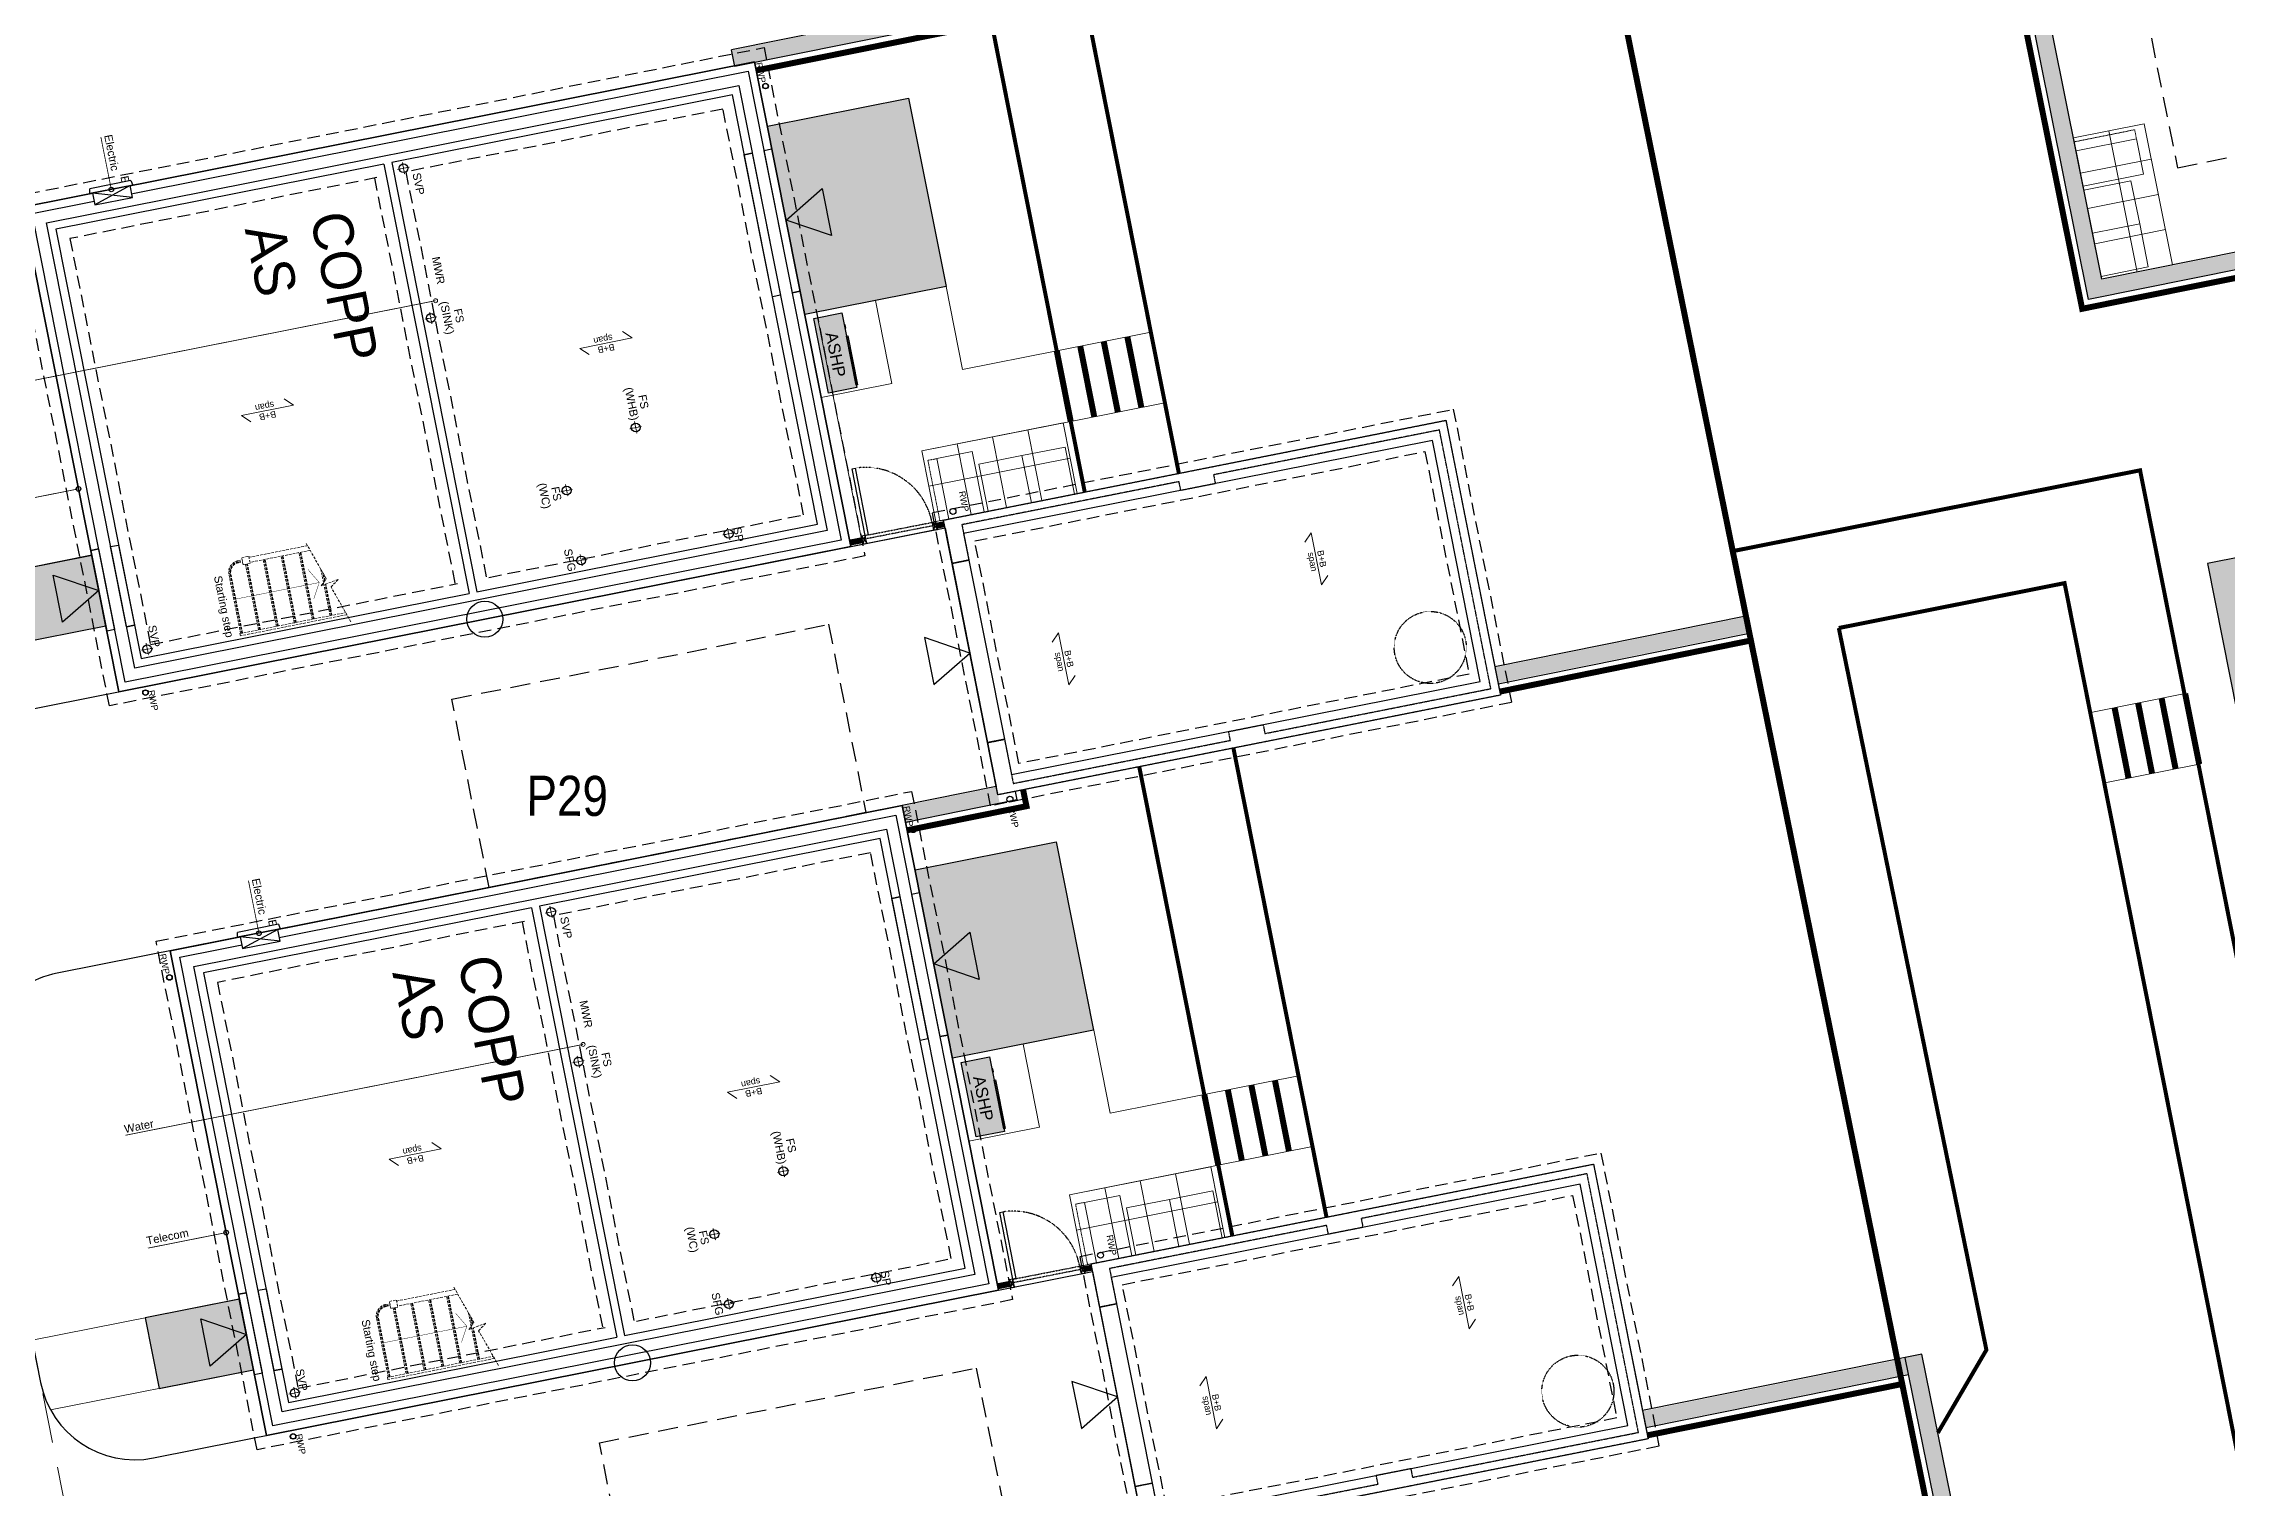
# Model space of a CAD drawing. Extents: x 287880777 to 288144713, y 62793326 to 63089570.
# Drawn here: x 287973894 to 288001175, y 63043941 to 63061986 of the extents above; entities that cross this region are included whole.
import ezdxf

# ---------------------------------------------------------------- set-up
doc = ezdxf.new("R2010")
doc.units = 0
doc.set_wipeout_variables(frame=1)
for name, pattern in [('CENTER', [2, 1.25, -0.25, 0.25, -0.25]), ('Dash', [6.35, 3.175, -3.175]), ('DASHED', [1.4, 0.7, -0.7]), ('DASHED2', [0.375, 0.25, -0.125]), ('HIDDEN', [9.525, 6.35, -3.175]), ('XREF - NORTHERN HIGHWAY DESIGN$0$DASHED2', [0.375, 0.25, -0.125])]:
    doc.linetypes.add(name, pattern=pattern)
doc.layers.get('0').update_dxf_attribs({"color": 252})
for name, color, linetype in [('EXP - PEN 1', 1, 'Continuous'), ('NAR CYCLE STORES', 2, 'DASHED'), ('NAR DETAIL', 2, 'Continuous'), ('NAR EXTERNAL WALLS', 2, 'Continuous'), ('NAR PARKING', 7, 'DASHED2'), ('NAR PATIO', 3, 'Continuous'), ('NAR PRIVATE DRIVE', 6, 'Continuous'), ('NAR PRIVATE PATH HATCH', 8, 'Continuous'), ('NAR ROLLOVERS', 76, 'DASHED'), ('Wain-Drainage Foul', 6, 'Continuous'), ('Wain-Drainage Foul Text', 2, 'Continuous'), ('Wain-Electrics', 3, 'Continuous'), ('Wain-Foundation acessories', 9, 'Continuous'), ('Wain-Foundation Line', 9, 'Continuous'), ('Wain-Meter box', 9, 'Continuous'), ('Wain-RWP', 9, 'Continuous'), ('Wain-Services Run (Electric)', 10, 'Continuous'), ('Wain-Services Run (Telecom)', 190, 'Continuous'), ('Wain-Stair 1', 2, 'Continuous'), ('Wain-Stair numbers', 9, 'Continuous'), ('Wain-Wall (External)', 4, 'Continuous')]:
    doc.layers.add(name, color=color, linetype=linetype)
for name, color, linetype, lineweight in [('EXP - STEPS', 240, 'Continuous', 18), ('NAR BIN STORAGE', 2, 'Continuous', 0), ('NAR CBF', 34, 'FENCELINE2', 0), ('NAR M4(2)', 94, 'Continuous', 30), ('NAR PATHS', 3, 'Continuous', 0), ('Wain-Text', 2, 'Continuous', 25), ('XREF - NORTHERN HIGHWAY DESIGN$0$EXP - PRIVATE CHANNEL', 3, 'XREF - NORTHERN HIGHWAY DESIGN$0$DASHED2', 9)]:
    doc.layers.add(name, color=color, linetype=linetype, lineweight=lineweight)
for name, color, linetype, true_color in [('NAR DOOR OPENINGS', 140, 'Continuous', 0x00bfff), ('NAR EV CHARGING POINT', 3, 'Continuous', 0x00ff00), ('NAR HOUSE TYPE NAMES', 1, 'Continuous', 0xff0000), ('Wain-Services Run (Water', 145, 'Continuous', 0x3481b8)]:
    doc.layers.add(name, color=color, linetype=linetype, true_color=true_color)
for name, color, linetype, lineweight, true_color in [('NAR Retaining Wall', 222, 'Continuous', 13, 0xcc0099), ('Wain-Mains Water Riser', 152, 'Continuous', 25, 0x2776bb), ('Wain-Mains Water Riser Text', 152, 'Continuous', 25, 0x2776bb)]:
    doc.layers.add(name, color=color, linetype=linetype, lineweight=lineweight, true_color=true_color)
doc.styles.add('DD Arial Narrow', font='ARIALN.TTF', dxfattribs={"height": 100})
doc.styles.get("Standard").update_dxf_attribs({"font": 'arial.ttf'})
doc.styles.add('XREF - ARCHITECT LAYOUT$0$DD Arial Narrow', font='ARIALN.TTF', dxfattribs={"height": 100})
doc.linetypes.add('FENCELINE2', pattern='A,0.25,-0.1,[132,ltypeshp.shx,S=0.1,R=0,X=-0.1,Y=0],-0.1,1', length=1.45)

# ---------------------------------------------------------------- blocks, each defined once
blk = doc.blocks.new('Drainage Pipe')
at = {"linetype": 'CENTER', "lineweight": 13, "ltscale": 20}
for p, q in [((-41681, 78687), (-41831, 78687)), ((-41756, 78762), (-41756, 78612))]:
    blk.add_line(p, q, dxfattribs=at)
blk.add_circle((-41756, 78687), 55)
blk = doc.blocks.new('Span symbol - Beam & block')
at = {"linetype": 'Continuous', "lineweight": 13}
for p, q in [((-5342, 71790), (-6007, 71790)), ((-6007, 71790), (-5906, 71689)), ((-5442, 71890), (-5342, 71790))]:
    blk.add_line(p, q, dxfattribs=at)
at = {"insert": (-5770, 71896), "char_height": 80, "attachment_point": 1, "line_spacing_factor": 0.9}
blk.add_mtext('B+B\\Pspan', dxfattribs=at)
blk = doc.blocks.new('Stairs (Sub)')
at = {"layer": 'Wain-Stair 1', "linetype": 'HIDDEN', "lineweight": 9, "ltscale": 5}
for p, q in [((-450, 1149), (-621, 1149)), ((-464, 1164), (-575, 1164)), ((-472, 1173), (-548, 1173)), ((-29, 1173), (-428, 1173)), ((-29, 1164), (-426, 1164)), ((-29, 1149), (-424, 1149)), ((-29, 0), (-29, 1347)), ((0, 1357), (0, 0)), ((-942, 1042), (-942, 297)), ((-29, 945), (-881, 945)), ((-29, 936), (-881, 936)), ((-878, 1063), (-878, 297)), ((-29, 921), (-878, 921)), ((-29, 717), (-881, 717)), ((-29, 708), (-881, 708)), ((-29, 693), (-878, 693)), ((-955, 207), (-955, 297)), ((-955, 297), (-865, 297)), ((-29, 489), (-881, 489)), ((-29, 480), (-881, 480)), ((-29, 465), (-878, 465)), ((-865, 297), (-865, 207)), ((-865, 207), (-955, 207)), ((-926, 154), (-926, 207)), ((-910, 154), (-910, 207)), ((-902, 154), (-902, 207)), ((-29, 261), (-865, 261)), ((-29, 252), (-865, 252)), ((-29, 237), (-865, 237)), ((-29, 33), (-781, 33)), ((-29, 24), (-781, 24)), ((-29, 9), (-781, 9)), ((0, 0), (-29, 0))]:
    blk.add_line(p, q, dxfattribs=at)
at = {"layer": 'Wain-Stair 1', "linetype": 'HIDDEN', "lineweight": 9, "ltscale": 3}
blk.add_line((-424, 1149), (-450, 1149), dxfattribs=at)
at = {"layer": 'Wain-Stair 1', "linetype": 'HIDDEN', "lineweight": 9, "ltscale": 5, "elevation": 0}
blk.add_lwpolyline([(96, 1389), (-379, 1230), (-454, 1337), (-418, 1114), (-490, 1192), (-977, 1031)], dxfattribs=at)
at = {"layer": 'Wain-Stair 1', "linetype": 'HIDDEN', "lineweight": 9, "ltscale": 5}
for radius in [145, 130, 121]:
    blk.add_arc((-781, 154), radius, 180, 270, dxfattribs=at)
at = {"layer": 'Wain-Stair numbers', "const_width": 5}
for points in [[(-276, 990), (-276, 990), (-462, 1097), (-649, 990), (-649, 990)], [(-462, 1097), (-462, 24)]]:
    blk.add_lwpolyline(points, dxfattribs=at)
at = {"layer": 'Wain-Stair numbers', "insert": (-399, -81), "char_height": 100, "width": 1584.27, "attachment_point": 2, "line_spacing_factor": 0.9}
blk.add_mtext('Starting step ', dxfattribs=at)
blk = doc.blocks.new('RWP')
for radius in [35, 31.5]:
    blk.add_circle((35, 35), radius)
blk = doc.blocks.new('ASHP')
at = {"transparency": 33554457}
h = blk.add_hatch(color=256, dxfattribs=at)
h.dxf.hatch_style = 1
h.paths.add_polyline_path([(548853, -2506), (548853, -2866), (547903, -2866), (547903, -2506)])
at = {"flags": 128}
blk.add_lwpolyline([(548853, -2506), (548853, -2866), (547903, -2866), (547903, -2506)], close=True, dxfattribs=at)
for points in [[(548098, -2496), (548058, -2496), (548058, -2506), (548098, -2506)], [(548199, -2488), (548821, -2488), (548821, -2506), (548199, -2506)]]:
    blk.add_lwpolyline(points, close=True)
at = {"layer": 'Wain-Electrics', "lineweight": 0, "insert": (548112, -2609), "char_height": 150, "width": 2397.38, "attachment_point": 1, "line_spacing_factor": 0.9}
blk.add_mtext('\\A1;ASHP ', dxfattribs=at)
at = {"layer": 'Wain-Text', "lineweight": 0, "insert": (548112, -2609), "char_height": 150, "width": 2397.38, "attachment_point": 1, "line_spacing_factor": 0.9}
blk.add_mtext('\\A1;ASHP ', dxfattribs=at)
blk = doc.blocks.new('Wall mounted meter - Electric (Plan)')
blk.add_wipeout([(-7157, 85115), (-7157, 84635), (-7007, 84635), (-7007, 85115)])
for p, q in [((-7217, 85137), (-7157, 85147)), ((-7217, 85137), (-7217, 84613)), ((-7157, 85147), (-7157, 84603)), ((-7007, 85115), (-7157, 85115)), ((-7007, 84635), (-7007, 85115)), ((-7157, 84603), (-7217, 84613)), ((-7157, 84635), (-7007, 84635))]:
    blk.add_line(p, q)
at = {"color": 9}
for p, q in [((-7157, 85115), (-7007, 84635)), ((-7007, 85115), (-7157, 84635))]:
    blk.add_line(p, q, dxfattribs=at)
at = {"lineweight": 0, "insert": (-7368, 85117), "char_height": 100, "width": 133.81, "attachment_point": 1, "line_spacing_factor": 0.9}
blk.add_mtext('\\A1;\\pi78.42052,t378.42052;{\\fCalibri|b0|i0|c0|p34;E}', dxfattribs=at)
blk = doc.blocks.new('A$Cee92f38c')
at = {"layer": 'NAR M4(2)', "ltscale": 10, "transparency": 33554585}
h = blk.add_hatch(color=256, dxfattribs=at)
h.dxf.hatch_style = 1
h.paths.add_polyline_path([(0, 1.2), (0.9, 1.2), (0.9, 0), (0, 0)])
at = {"layer": 'NAR M4(2)', "ltscale": 0.25}
blk.add_lwpolyline([(0, 1.2), (0, 0), (0.9, 0), (0.9, 1.2)], close=True, dxfattribs=at)
blk = doc.blocks.new('A$C3d9247a0')
at = {"layer": 'NAR DOOR OPENINGS', "transparency": 33554610}
h = blk.add_hatch(color=256, dxfattribs=at)
h.dxf.hatch_style = 1
h.paths.add_polyline_path([(450, 1200), (150, 680), (750, 680)])
at = {"layer": 'NAR DOOR OPENINGS'}
blk.add_lwpolyline([(450, 1200), (150, 680), (750, 680)], close=True, dxfattribs=at)
at = {"layer": 'NAR M4(2)', "ltscale": 10, "transparency": 33554585, "xscale": -1000, "yscale": 1000, "zscale": 1000}
blk.add_blockref('A$Cee92f38c', (900, 0), dxfattribs=at)
blk = doc.blocks.new('A$C324e72f9')
at = {"layer": 'NAR DOOR OPENINGS', "transparency": 33554610}
h = blk.add_hatch(color=256, dxfattribs=at)
h.dxf.hatch_style = 1
h.paths.add_polyline_path([(1200, 0), (900, 520), (1500, 520)])
at = {"layer": 'NAR PRIVATE PATH HATCH', "transparency": 33554597}
h = blk.add_hatch(color=256, dxfattribs=at)
h.dxf.hatch_style = 1
h.paths.add_polyline_path([(2400, 0), (0, 0), (0, 1800), (2400, 1800)])
at = {"layer": 'NAR DOOR OPENINGS'}
blk.add_lwpolyline([(1200, 0), (900, 520), (1500, 520)], close=True, dxfattribs=at)
at = {"layer": 'NAR PATIO'}
blk.add_lwpolyline([(2400, 0), (0, 0), (0, 1800), (2400, 1800)], close=True, dxfattribs=at)
blk = doc.blocks.new('B&B Block Symbol')
at = {"linetype": 'Continuous', "lineweight": 13}
for p, q in [((-5342, 71790), (-6007, 71790)), ((-6007, 71790), (-5906, 71689)), ((-5442, 71890), (-5342, 71790))]:
    blk.add_line(p, q, dxfattribs=at)
at = {"insert": (-5770, 71896), "char_height": 80, "attachment_point": 1, "line_spacing_factor": 0.9}
blk.add_mtext('B+B\\Pspan', dxfattribs=at)
blk = doc.blocks.new('XREF - NORTHERN HIGHWAY DESIGN')
at = {"layer": 'XREF - NORTHERN HIGHWAY DESIGN$0$EXP - PRIVATE CHANNEL', "ltscale": 2.5}
blk.add_lwpolyline([(526.503, 321.701), (532.139, 293.326), (532.54, 285.225)], dxfattribs=at)

msp = doc.modelspace()

# ---------------------------------------------------------------- linework, layer by layer
at = {"layer": 'Defpoints'}
for points in [[(287991421, 63057278), (287992102, 63053843), (287985822, 63052597), (287985141, 63056031)], [(287993266, 63047981), (287993947, 63044547), (287987667, 63043301), (287986986, 63046735)]]:
    msp.add_lwpolyline(points, close=True, dxfattribs=at)
at = {"layer": 'EXP - STEPS'}
for p, q in [((287986556, 63058147), (287987733, 63058380)), ((287986731, 63057264), (287987908, 63057497)), ((288000660, 63053862), (287999483, 63053628)), ((288000836, 63052979), (287999658, 63052745)), ((287988401, 63048850), (287989578, 63049084)), ((287988576, 63047968), (287989753, 63048201))]:
    msp.add_line(p, q, dxfattribs=at)
at = {"layer": 'EXP - STEPS', "const_width": 75}
for points in [[(287987025, 63057322), (287986850, 63058205)], [(287987320, 63057381), (287987144, 63058263)], [(287987614, 63057439), (287987439, 63058322)], [(287986731, 63057264), (287986556, 63058147)], [(288000366, 63053803), (288000541, 63052920)], [(288000660, 63053862), (288000836, 63052979)], [(287999778, 63053686), (287999953, 63052804)], [(288000072, 63053745), (288000247, 63052862)], [(287988695, 63048909), (287988870, 63048026)], [(287988989, 63048967), (287989165, 63048084)], [(287989284, 63049026), (287989459, 63048143)], [(287988401, 63048850), (287988576, 63047968)]]:
    msp.add_lwpolyline(points, dxfattribs=at)
at = {"layer": 'NAR BIN STORAGE', "linetype": 'Dash', "ltscale": 0.025}
for points in [[(288000052, 63060797), (288000029, 63060910), (287999274, 63060758), (287999297, 63060645)], [(287985059, 63056799), (287984946, 63056777), (287985096, 63056022), (287985209, 63056044)], [(287986904, 63047503), (287986791, 63047481), (287986941, 63046726), (287987054, 63046748)]]:
    msp.add_lwpolyline(points, dxfattribs=at)
at = {"layer": 'NAR BIN STORAGE'}
for points in [[(287999297, 63060645), (288000052, 63060797), (288000140, 63060356), (287999385, 63060204)], [(287999395, 63060155), (287999983, 63060273), (288000092, 63059734), (287999504, 63059616)], [(287999504, 63059616), (288000092, 63059734), (288000200, 63059195), (287999612, 63059077)], [(287985209, 63056044), (287985059, 63056799), (287985500, 63056887), (287985650, 63056132)], [(287986239, 63056248), (287986122, 63056837), (287986661, 63056944), (287986778, 63056356)], [(287985699, 63056141), (287985582, 63056730), (287986122, 63056837), (287986239, 63056248)], [(287987054, 63046748), (287986904, 63047503), (287987345, 63047591), (287987495, 63046836)], [(287988084, 63046952), (287987967, 63047541), (287988506, 63047648), (287988623, 63047059)], [(287987544, 63046845), (287987427, 63047434), (287987967, 63047541), (287988084, 63046952)]]:
    msp.add_lwpolyline(points, close=True, dxfattribs=at)
at = {"layer": 'NAR CBF', "ltscale": 1200, "transparency": 33554687, "const_width": 75}
for points in [[(288002037, 63059207), (287999373, 63058672), (287998152, 63064744), (287982802, 63061651)], [(287993351, 63063776), (287995234, 63054520)], [(287983973, 63055750), (287984124, 63055779)], [(287985057, 63055961), (287985151, 63055980)], [(287995232, 63054526), (287992094, 63053887)], [(287995234, 63054520), (287997061, 63045542)], [(287986136, 63052659), (287986178, 63052455), (287984687, 63052154)], [(287985818, 63046454), (287985969, 63046484)], [(287986901, 63046669), (287986995, 63046687)], [(287997061, 63045542), (287998180, 63040039), (288020574, 63026182), (288022977, 63026209), (288023087, 63018196)], [(287993939, 63044591), (287997130, 63045234)]]:
    msp.add_lwpolyline(points, dxfattribs=at)
at = {"layer": 'NAR CYCLE STORES'}
for centre in [(287991225, 63054439), (287993070, 63045143)]:
    msp.add_circle(centre, 450, dxfattribs=at)
at = {"layer": 'NAR DETAIL', "flags": 128}
for points in [[(287984164, 63055839), (287984000, 63056673), (287984037, 63056680), (287984201, 63055846)], [(287984183, 63055741), (287984164, 63055839), (287984115, 63055829), (287984134, 63055731)], [(287985066, 63055914), (287985047, 63056012), (287984998, 63056002), (287985017, 63055904)], [(287986009, 63046543), (287985845, 63047377), (287985882, 63047384), (287986046, 63046550)], [(287986028, 63046444), (287986009, 63046543), (287985960, 63046533), (287985979, 63046435)], [(287986911, 63046618), (287986892, 63046716), (287986843, 63046706), (287986862, 63046608)]]:
    msp.add_lwpolyline(points, close=True, dxfattribs=at)
for points in [[(287984115, 63055829), (287984183, 63055741)], [(287984164, 63055839), (287984134, 63055731)], [(287984998, 63056002), (287985066, 63055914)], [(287985047, 63056012), (287985017, 63055904)], [(287985960, 63046533), (287986028, 63046444)], [(287986009, 63046543), (287985979, 63046435)], [(287986843, 63046706), (287986911, 63046618)], [(287986892, 63046716), (287986862, 63046608)]]:
    msp.add_lwpolyline(points, dxfattribs=at)
at = {"layer": 'NAR DETAIL', "linetype": 'DASHED', "ltscale": 0.005, "flags": 128}
for points in [[(287984164, 63055839), (287984998, 63056002), (287985006, 63055959), (287984172, 63055796)], [(287986009, 63046543), (287986843, 63046706), (287986851, 63046663), (287986017, 63046499)]]:
    msp.add_lwpolyline(points, close=True, dxfattribs=at)
at = {"layer": 'NAR DETAIL', "linetype": 'DASHED', "ltscale": 0.2}
for centre in [(287984164, 63055839), (287986009, 63046543)]:
    msp.add_arc(centre, 850, 11.1118, 98.6919, dxfattribs=at)
at = {"layer": 'NAR DOOR OPENINGS'}
for points in [[(287985470, 63054369), (287984902, 63054562), (287985019, 63053974)], [(287987315, 63045073), (287986747, 63045266), (287986864, 63044678)]]:
    msp.add_lwpolyline(points, close=True, dxfattribs=at)
at = {"layer": 'NAR EV CHARGING POINT'}
for centre in [(287979408, 63054793), (287981253, 63045497)]:
    msp.add_circle(centre, 225, dxfattribs=at)
at = {"layer": 'NAR EXTERNAL WALLS'}
for points in [[(288001975, 63059516), (287999620, 63059042), (287998399, 63065115), (287982492, 63061909)], [(288002018, 63059305), (287999451, 63058789), (287998230, 63064861), (287982534, 63061699)], [(287982534, 63061699), (287982492, 63061909)], [(287995171, 63054829), (287992032, 63054196)], [(287992074, 63053985), (287995214, 63054618)], [(287985801, 63052701), (287984625, 63052464)], [(287986057, 63052533), (287984667, 63052253)], [(287986036, 63052638), (287986057, 63052533)], [(287982875, 63052117), (287982874, 63052116)], [(287997369, 63045604), (287993876, 63044900)], [(287997158, 63045562), (287998269, 63040101), (288020602, 63026283), (288023076, 63026311), (288023186, 63018198)], [(288023401, 63018201), (288023288, 63026528), (288020662, 63026498), (287998461, 63040235), (287997369, 63045604)], [(287993919, 63044689), (287997201, 63045351)]]:
    msp.add_lwpolyline(points, dxfattribs=at)
at = {"layer": 'NAR PARKING', "ltscale": 1000}
for points in [[(288000564, 63060435), (288005269, 63061381), (288004796, 63063734), (288000090, 63062788)], [(287978995, 63053793), (287983704, 63054728), (287984171, 63052374), (287979463, 63051439)], [(287980840, 63044497), (287985549, 63045432), (287986016, 63043078), (287981308, 63042143)]]:
    msp.add_lwpolyline(points, close=True, dxfattribs=at)
at = {"layer": 'NAR PATHS'}
for points in [[(287999264, 63060807), (288000147, 63060984), (288000501, 63059220), (287999619, 63059042)], [(287985047, 63056012), (287984872, 63056895), (287986637, 63057245), (287986812, 63056362)], [(287986892, 63046716), (287986717, 63047599), (287988482, 63047949), (287988657, 63047066)]]:
    msp.add_lwpolyline(points, close=True, dxfattribs=at)
for points in [[(287999705, 63060896), (288000060, 63059131)], [(288000235, 63060543), (287999353, 63060366)], [(288000324, 63060102), (287999442, 63059925)], [(288000413, 63059661), (287999530, 63059483)], [(287984130, 63055730), (287983554, 63058631)], [(287986196, 63057158), (287986371, 63056275)], [(287985313, 63056982), (287985488, 63056100)], [(287985754, 63057070), (287985930, 63056187)], [(287984959, 63056453), (287986725, 63056804)], [(287988041, 63047861), (287988216, 63046979)], [(287987158, 63047686), (287987333, 63046803)], [(287987600, 63047774), (287987775, 63046891)], [(287986804, 63047157), (287988570, 63047508)]]:
    msp.add_lwpolyline(points, dxfattribs=at)
at = {"layer": 'NAR PATHS', "elevation": 0}
for points in [[(287984290, 63058777), (287984496, 63057738), (287983613, 63057563), (287983983, 63055701), (287985066, 63055916), (287985047, 63056012), (287984872, 63056895), (287986731, 63057264), (287986556, 63058147), (287985379, 63057913), (287985173, 63058952)], [(287971905, 63055076), (287974495, 63055590), (287974670, 63054708), (287972135, 63054204)], [(287986135, 63049481), (287986341, 63048442), (287985458, 63048266), (287985828, 63046405), (287986911, 63046620), (287986892, 63046716), (287986717, 63047599), (287988576, 63047968), (287988401, 63048850), (287987224, 63048617), (287987018, 63049656)], [(287973751, 63045780), (287976340, 63046294), (287976515, 63045412), (287973981, 63044909)]]:
    msp.add_lwpolyline(points, dxfattribs=at)
at = {"layer": 'NAR Retaining Wall', "linetype": 'DASHED', "ltscale": 250, "const_width": 200}
for points in [[(288001997, 63059410), (287999535, 63058916), (287998314, 63064988), (287982513, 63061804)], [(287995192, 63054724), (287992053, 63054091)], [(287985822, 63052596), (287984646, 63052358)], [(288023294, 63018199), (288023182, 63026419), (288020632, 63026390), (287998365, 63040168), (287997264, 63045583)], [(287997180, 63045456), (287993898, 63044794)]]:
    msp.add_lwpolyline(points, dxfattribs=at)
at = {"layer": 'NAR ROLLOVERS', "ltscale": 500, "const_width": 50}
for points in [[(287986879, 63062680), (287988083, 63056615)], [(287985702, 63062447), (287986906, 63056382)], [(287995012, 63055644), (288000097, 63056653), (288002696, 63043559), (288030453, 63026296)], [(287996331, 63054682), (287999153, 63055243), (288001620, 63042815), (288028220, 63026272)], [(287997569, 63044622), (287998176, 63045659), (287996331, 63054682)], [(287988765, 63053181), (287989928, 63047319)], [(287987588, 63052947), (287988751, 63047085)]]:
    msp.add_lwpolyline(points, dxfattribs=at)
at = {"layer": 'Wain-Foundation Line', "linetype": 'HIDDEN', "ltscale": 25}
for p, q in [((287978029, 63060305), (287979036, 63055231)), ((287978421, 63060383), (287979428, 63055309)), ((287979874, 63051009), (287980881, 63045935)), ((287980266, 63051087), (287981273, 63046013))]:
    msp.add_line(p, q, dxfattribs=at)
for points in [[(287984159, 63055583), (287974716, 63053709), (287973455, 63060062), (287982898, 63061936)], [(287991513, 63057416), (287992240, 63053751), (287985730, 63052459), (287985002, 63056124)], [(287991159, 63056887), (287991711, 63054105), (287986084, 63052988), (287985531, 63055770)], [(287986004, 63046287), (287976561, 63044412), (287975300, 63050766), (287984743, 63052640)], [(287993358, 63048120), (287994085, 63044455), (287987575, 63043162), (287986847, 63046827)], [(287993004, 63047591), (287993556, 63044808), (287987929, 63043691), (287987376, 63046474)]]:
    msp.add_lwpolyline(points, close=True, dxfattribs=at)
for points in [[(287979459, 63055315), (287983392, 63056096), (287982385, 63061169), (287978452, 63060389)], [(287978060, 63060311), (287974222, 63059549), (287975229, 63054476), (287979066, 63055237)], [(287981304, 63046019), (287985237, 63046800), (287984230, 63051873), (287980297, 63051093)], [(287979905, 63051015), (287976067, 63050253), (287977074, 63045180), (287980911, 63045941)]]:
    msp.add_lwpolyline(points, dxfattribs=at)
at = {"layer": 'Wain-Mains Water Riser', "lineweight": 0}
for centre in [(287978792, 63058773), (287980637, 63049477)]:
    msp.add_circle(centre, 25, dxfattribs=at)
at = {"layer": 'Wain-RWP'}
for centre in [(287985259, 63056139), (287985972, 63052542), (287987104, 63046843)]:
    msp.add_circle(centre, 37.5, dxfattribs=at)
at = {"layer": 'Wain-Services Run (Electric)', "const_width": 10}
for points in [[(287974740, 63060163), (287974609, 63060820)], [(287976585, 63050867), (287976454, 63051524)]]:
    msp.add_lwpolyline(points, dxfattribs=at)
at = {"layer": 'Wain-Services Run (Telecom)', "const_width": 10}
for points in [[(287974330, 63056421), (287973352, 63056227)], [(287976175, 63047125), (287975197, 63046931)]]:
    msp.add_lwpolyline(points, dxfattribs=at)
at = {"layer": 'Wain-Services Run (Telecom)'}
for centre in [(287974330, 63056421), (287976175, 63047125)]:
    msp.add_circle(centre, 29, dxfattribs=at)
at = {"layer": 'Wain-Services Run (Water', "const_width": 10}
for points in [[(287978792, 63058773), (287973072, 63057638)], [(287980637, 63049477), (287974917, 63048342)]]:
    msp.add_lwpolyline(points, dxfattribs=at)
at = {"layer": 'Wain-Wall (External)'}
for p, q in [((287978147, 63060481), (287979212, 63055113)), ((287978245, 63060501), (287979310, 63055133)), ((287979992, 63051185), (287981057, 63045817)), ((287980090, 63051205), (287981155, 63045837))]:
    msp.add_line(p, q, dxfattribs=at)
for points in [[(287983983, 63055701), (287974834, 63053885), (287973631, 63059944), (287982780, 63061760), (287983983, 63055701)], [(287983862, 63055781), (287974914, 63054006), (287973752, 63059864), (287982700, 63061640), (287983862, 63055781)], [(287983686, 63055899), (287975032, 63054182), (287973928, 63059746), (287982582, 63061463), (287983686, 63055899)], [(287983568, 63055978), (287982503, 63061346), (287978245, 63060501)], [(287982997, 63060666), (287982897, 63060647)], [(287978147, 63060481), (287974045, 63059667), (287975111, 63054299), (287979212, 63055113)], [(287982750, 63060617), (287982651, 63060598)], [(287983102, 63058842), (287983004, 63058822)], [(287983350, 63058891), (287983249, 63058871)], [(287979310, 63055133), (287983568, 63055978)], [(287974483, 63055651), (287974584, 63055671)], [(287974731, 63055700), (287974829, 63055719)], [(287974682, 63054648), (287974783, 63054668)], [(287974930, 63054697), (287975028, 63054716)], [(287985828, 63046405), (287976679, 63044589), (287975476, 63050648), (287984625, 63052464), (287985828, 63046405)], [(287985707, 63046485), (287976759, 63044709), (287975597, 63050568), (287984545, 63052343), (287985707, 63046485)], [(287985531, 63046603), (287976877, 63044886), (287975773, 63050450), (287984427, 63052167), (287985531, 63046603)], [(287985413, 63046682), (287984348, 63052050), (287980090, 63051205)], [(287979992, 63051185), (287975891, 63050371), (287976956, 63045003), (287981057, 63045817)], [(287984595, 63051321), (287984496, 63051302)], [(287984842, 63051370), (287984742, 63051350)], [(287984947, 63049546), (287984849, 63049526)], [(287985195, 63049595), (287985094, 63049575)], [(287981155, 63045837), (287985413, 63046682)], [(287976328, 63046354), (287976429, 63046374)], [(287976576, 63046404), (287976674, 63046423)], [(287976775, 63045401), (287976873, 63045420)], [(287976527, 63045351), (287976628, 63045371)]]:
    msp.add_lwpolyline(points, dxfattribs=at)
at = {"layer": 'Wain-Wall (External)', "elevation": 0}
for points in [[(287982997, 63060666), (287982897, 63060647), (287983249, 63058871), (287983350, 63058891)], [(287982651, 63060598), (287982750, 63060617), (287983102, 63058842), (287983004, 63058822)], [(287974483, 63055651), (287974682, 63054648), (287974783, 63054668), (287974584, 63055671)], [(287974829, 63055719), (287975028, 63054716), (287974930, 63054697), (287974731, 63055700)], [(287984496, 63051302), (287984595, 63051321), (287984947, 63049546), (287984849, 63049526)], [(287984842, 63051370), (287984742, 63051350), (287985094, 63049575), (287985195, 63049595)], [(287976328, 63046354), (287976527, 63045351), (287976628, 63045371), (287976429, 63046374)], [(287976674, 63046423), (287976873, 63045420), (287976775, 63045401), (287976576, 63046404)]]:
    msp.add_lwpolyline(points, close=True, dxfattribs=at)
at = {"layer": 'Wain-Wall (External)'}
for points in [[(287991421, 63057278), (287992102, 63053843), (287985822, 63052597), (287985693, 63053249), (287985904, 63053291), (287985991, 63052849), (287985991, 63052849), (287985991, 63052849), (287991849, 63054012), (287991849, 63054012), (287991849, 63054012), (287991252, 63057025), (287985393, 63055862), (287985393, 63055862), (287985393, 63055862), (287985393, 63055862), (287985393, 63055862), (287985459, 63055531), (287985248, 63055489), (287985141, 63056031)], [(287985459, 63055531), (287985904, 63053291), (287985693, 63053249), (287985248, 63055489)], [(287993266, 63047981), (287993947, 63044547), (287987667, 63043301), (287987538, 63043953), (287987749, 63043995), (287987836, 63043553), (287987836, 63043553), (287987836, 63043553), (287993695, 63044716), (287993695, 63044716), (287993695, 63044716), (287993097, 63047729), (287987238, 63046566), (287987238, 63046566), (287987238, 63046566), (287987238, 63046566), (287987238, 63046566), (287987304, 63046235), (287987093, 63046193), (287986986, 63046735)], [(287987304, 63046235), (287987749, 63043995), (287987538, 63043953), (287987093, 63046193)]]:
    msp.add_lwpolyline(points, close=True, dxfattribs=at)
at = {"layer": 'Wain-Wall (External)', "linetype": 'HIDDEN'}
for points in [[(287991421, 63057278), (287992102, 63053843), (287985822, 63052597), (287985693, 63053249), (287985904, 63053291), (287986013, 63052739), (287988727, 63053278), (287988705, 63053388), (287989136, 63053474), (287989158, 63053363), (287991982, 63053924), (287991340, 63057157), (287988517, 63056597), (287988538, 63056486), (287988107, 63056401), (287988085, 63056511), (287985371, 63055973), (287985459, 63055531), (287985248, 63055489), (287985141, 63056031)], [(287993266, 63047981), (287993947, 63044547), (287987667, 63043301), (287987538, 63043953), (287987749, 63043995), (287987858, 63043443), (287990572, 63043981), (287990550, 63044092), (287990981, 63044177), (287991003, 63044067), (287993827, 63044628), (287993185, 63047861), (287990362, 63047301), (287990383, 63047190), (287989952, 63047105), (287989930, 63047215), (287987216, 63046676), (287987304, 63046235), (287987093, 63046193), (287986986, 63046735)]]:
    msp.add_lwpolyline(points, close=True, dxfattribs=at)

# ---------------------------------------------------------------- block references
at = {"layer": 'NAR DETAIL', "rotation": 281.225612973716}
for p in [(287879668, 63596528), (287881513, 63587231)]:
    msp.add_blockref('ASHP', p, dxfattribs=at)
at = {"layer": 'NAR M4(2)', "xscale": -1, "rotation": 281.225612973716}
for p in [(287973493, 63054474, 0), (287975338, 63045178, 0)]:
    msp.add_blockref('A$C3d9247a0', p, dxfattribs=at)
at = {"layer": 'NAR PATIO', "rotation": 281.225612973716}
for p in [(287982940, 63060956, 0), (287984785, 63051660, 0)]:
    msp.add_blockref('A$C324e72f9', p, dxfattribs=at)
at = {"layer": 'NAR PATIO', "xscale": -1, "rotation": 101.2256424329892}
msp.add_blockref('A$C324e72f9', (288002705, 63055838), dxfattribs=at)
at = {"layer": 'Wain-Drainage Foul', "lineweight": 0}
for p, rotation in [((288047445, 63116704), 101.2256129737159), ((287909680, 63002282), 281.225612973716), ((288050347, 63113463), 101.2256129737159), ((288049484, 63112676), 101.2256129737159), ((287926181, 63124912), 191.225612973716), ((288036888, 62986474), 11.22561297371596), ((288044242, 63110693), 101.2256129737159), ((288049290, 63107408), 101.2256129737159), ((287911525, 62992986), 281.225612973716), ((288052192, 63104166), 101.2256129737159), ((288051329, 63103380), 101.2256129737159), ((287928026, 63115615), 191.225612973716), ((288038733, 62977178), 11.22561297371596), ((288046087, 63101397), 101.2256129737159)]:
    msp.add_blockref('Drainage Pipe', p, dxfattribs=dict(at, rotation=rotation))
at = {"layer": 'Wain-Foundation acessories'}
for name, p, rotation in [('Span symbol - Beam & block', (287961381, 63127554), 191.225612973716), ('Span symbol - Beam & block', (287957151, 63126715), 191.225612939013), ('B&B Block Symbol', (287920491, 63036005), 281.2256138731091), ('B&B Block Symbol', (287917331, 63034755), 281.2256138731091), ('Span symbol - Beam & block', (287963226, 63118258), 191.225612973716), ('Span symbol - Beam & block', (287958996, 63117418), 191.225612939013), ('B&B Block Symbol', (287922336, 63026709), 281.2256138731091), ('B&B Block Symbol', (287919176, 63025459), 281.2256138731091)]:
    msp.add_blockref(name, p, dxfattribs=dict(at, rotation=rotation))
at = {"layer": 'Wain-RWP', "rotation": 281.225612973716}
for p in [(287982876, 63061483), (287975126, 63053902), (287984721, 63052187), (287975425, 63050342, 0), (287976971, 63044606)]:
    msp.add_blockref('RWP', p, dxfattribs=at)
at = {"layer": 'Wain-Wall (External)', "rotation": 281.225612973716}
for p in [(287976353, 63054584), (287978198, 63045288)]:
    msp.add_blockref('Stairs (Sub)', p, dxfattribs=at)

# ---------------------------------------------------------------- texts
at = {"layer": 'NAR HOUSE TYPE NAMES', "char_height": 500, "attachment_point": 1, "rotation": 281.2256, "style": 'DD Arial Narrow'}
for insert in [(287977714, 63059928, 0), (287979559, 63050632, 0)]:
    msp.add_mtext_dynamic_manual_height_columns('{\\fGill Sans MT|b0|i0|c0|p34;COPP\\PAS}', width=2588.93, gutter_width=12.5, heights=[0], dxfattribs=dict(at, insert=insert))
at = {"layer": 'NAR PARKING', "insert": (287980948, 63052833), "char_height": 500, "attachment_point": 3, "rotation": 359.7932, "style": 'XREF - ARCHITECT LAYOUT$0$DD Arial Narrow'}
msp.add_mtext_dynamic_manual_height_columns('P29', width=1066.24, gutter_width=500, heights=[0], dxfattribs=at)
at = {"layer": 'Wain-Drainage Foul Text', "char_height": 100, "attachment_point": 1, "rotation": 281.2256, "line_spacing_factor": 0.9}
for insert in [(287978602, 63060381, 0), (287975297, 63054727, 0), (287980447, 63051084, 0), (287977142, 63045431, 0)]:
    msp.add_mtext('\\A1;{\\fArial|b0|i0|c0|p34;SVP}', dxfattribs=dict(at, insert=insert))
at = {"layer": 'Wain-Drainage Foul Text', "lineweight": 0, "char_height": 100, "attachment_point": 4, "rotation": 281.2256, "line_spacing_factor": 0.9}
for s, insert in [('\\A1;\\pi-79.87722;FS \\P\\pi-202.79673;(SINK)', (287978995, 63058578, 0)), ('\\A1;\\pi-87.00546;SP', (287982576, 63055857, 0)), ('\\A1;\\pi-79.87722;FS \\P\\pi-202.79673;(SINK)', (287980840, 63049282, 0)), ('\\A1;\\pi-87.00546;SP', (287984421, 63046561, 0))]:
    msp.add_mtext(s, dxfattribs=dict(at, insert=insert))
at = {"layer": 'Wain-Mains Water Riser Text', "lineweight": 0, "char_height": 100, "attachment_point": 3, "rotation": 281.2256, "line_spacing_factor": 0.9}
for insert in [(287978911, 63058990, 0), (287980756, 63049694, 0)]:
    msp.add_mtext('MWR', dxfattribs=dict(at, insert=insert))
at = {"layer": 'Wain-RWP', "char_height": 80, "rotation": 281.2256, "line_spacing_factor": 0.9}
for insert, attachment_point in [((287982793, 63061744, 0), 7), ((287985410, 63056401), 1), ((287975198, 63053897, 0), 7), ((287984638, 63052448, 0), 7), ((287986031, 63052451), 1), ((287975342, 63050603, 0), 7), ((287987255, 63047104), 1), ((287977043, 63044601, 0), 7)]:
    msp.add_mtext('RWP', dxfattribs=dict(at, insert=insert, attachment_point=attachment_point))
at = {"layer": 'Wain-Services Run (Electric)'}
for p in [(287974650, 63060838, 0), (287976495, 63051542, 0)]:
    msp.add_text('Electric ', height=100, rotation=281.2256, dxfattribs=at).set_placement(p)
at = {"layer": 'Wain-Services Run (Telecom)'}
msp.add_text('Telecom', height=100, rotation=11.2256, dxfattribs=at).set_placement((287975189, 63046973))
at = {"layer": 'Wain-Services Run (Water'}
msp.add_text('Water', height=100, rotation=11.2256, dxfattribs=at).set_placement((287974912, 63048369))
at = {"layer": 'Wain-Text', "char_height": 100, "attachment_point": 1, "rotation": 281.2256, "line_spacing_factor": 0.9}
for s, insert in [('\\A1;\\pi-79.87722;FS\\P\\pi-202.72851;(WHB)', (287981439, 63057530)), ('\\A1;\\pi-79.87722;FS\\P\\pi-156.13915;(WC)', (287980350, 63056380)), ('\\A1;\\pi-136.08458;SFG', (287980520, 63055548, 0)), ('\\A1;\\pi-79.87722;FS\\P\\pi-202.72851;(WHB)', (287983284, 63048234)), ('\\A1;\\pi-79.87722;FS\\P\\pi-156.13915;(WC)', (287982195, 63047083)), ('\\A1;\\pi-136.08458;SFG', (287982365, 63046251, 0))]:
    msp.add_mtext(s, dxfattribs=dict(at, insert=insert))

# ---------------------------------------------------------------- next in the draw order: block references
at = {"layer": 'Wain-Meter box', "rotation": 281.225612973716}
for p in [(287892882, 63036622), (287894727, 63027326)]:
    msp.add_blockref('Wall mounted meter - Electric (Plan)', p, dxfattribs=at)

# ---------------------------------------------------------------- next in the draw order: linework, layer by layer
at = {"layer": 'Defpoints'}
for points in [[(287973631, 63059944), (287974834, 63053885), (287983983, 63055701), (287982780, 63061760)], [(287975476, 63050648), (287976679, 63044589), (287985828, 63046405), (287984625, 63052464)]]:
    msp.add_lwpolyline(points, close=True, dxfattribs=at)
at = {"layer": 'NAR PRIVATE DRIVE'}
msp.add_lwpolyline([(287972010, 63054548, 0.414172), (287973420, 63053605), (287985160, 63055934), (287985801, 63052701), (287984625, 63052464), (287974064, 63050368, 0.414255), (287973120, 63048957), (287973856, 63045252, 0.414172), (287975267, 63044309), (287987005, 63046638), (287987647, 63043402), (287975910, 63041072, 0.414269), (287974966, 63039661), (287976404, 63032425, 0.414172), (287977814, 63031482), (287989551, 63033811), (287990305, 63030011), (287978368, 63027642, 0.346507), (287977265, 63026266)], format="xyb", dxfattribs=at)
at = {"layer": 'Wain-Services Run (Electric)'}
for centre in [(287974740, 63060163), (287976585, 63050867)]:
    msp.add_circle(centre, 29, dxfattribs=at)

# ---------------------------------------------------------------- next in the draw order: block references
at = {"layer": 'EXP - PEN 1', "xscale": 1000, "yscale": 1000, "zscale": 1000}
msp.add_blockref('XREF - NORTHERN HIGHWAY DESIGN', (287445006, 62735366), dxfattribs=at)

doc.saveas('drawing.dxf')
